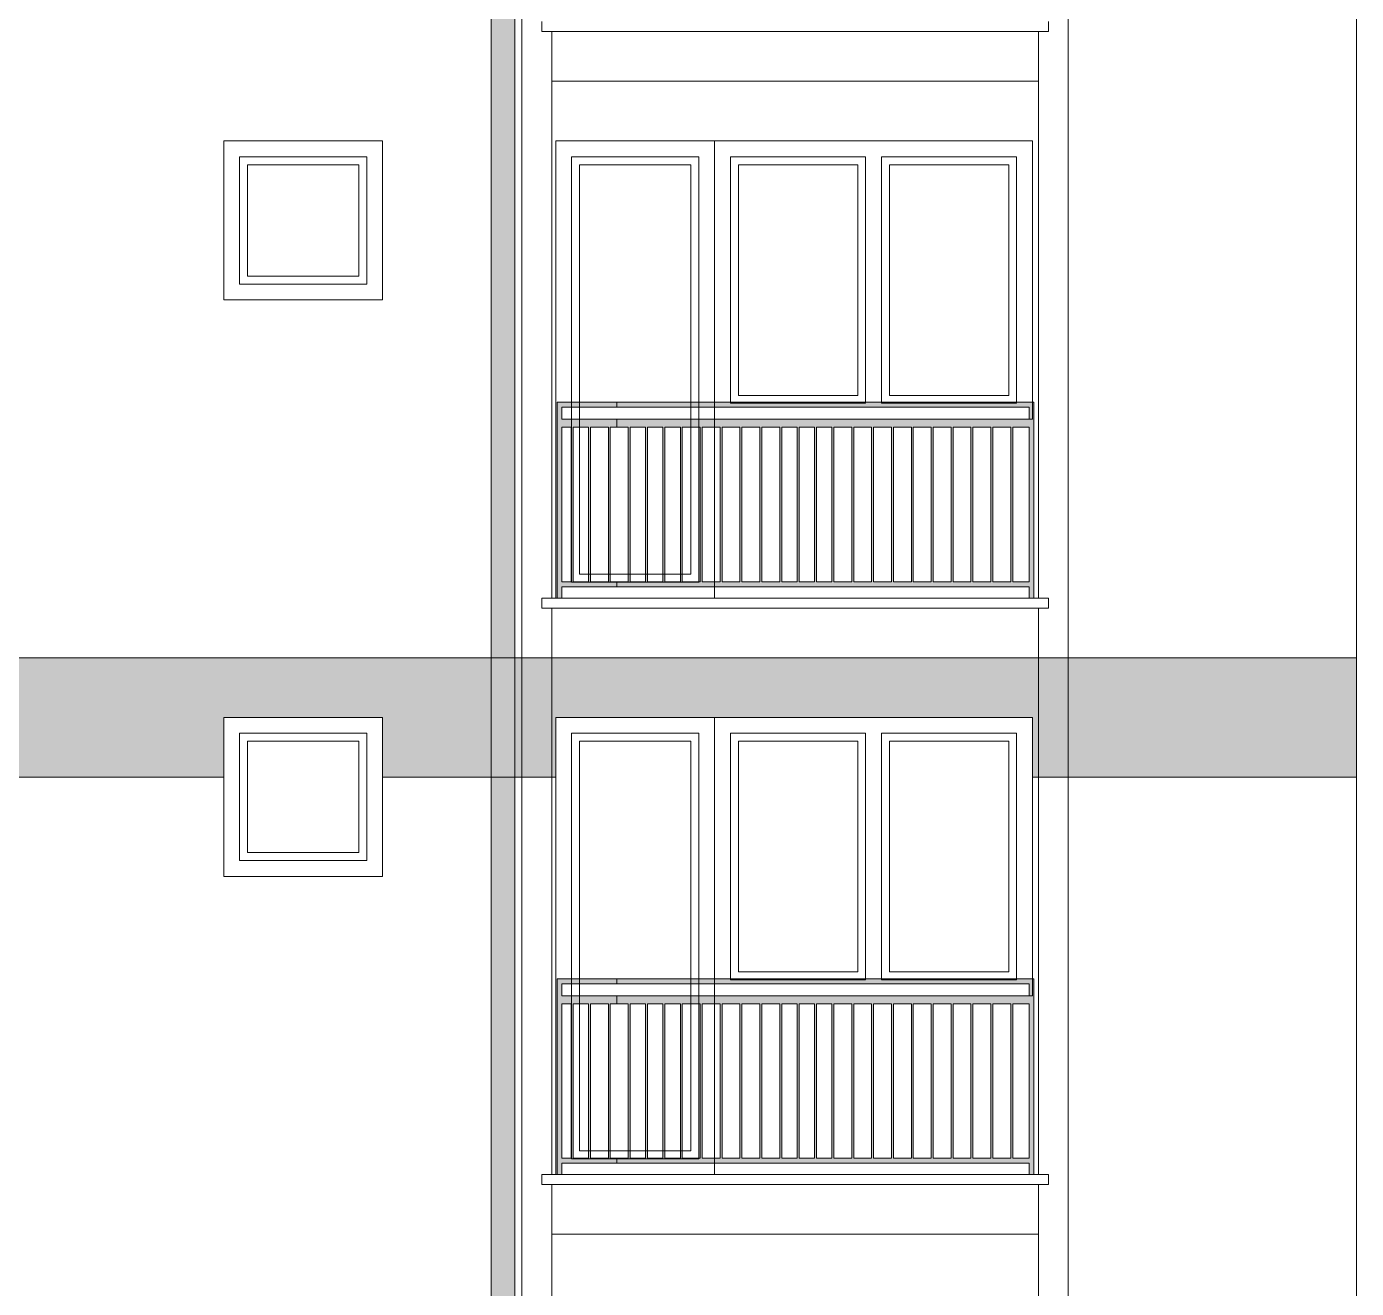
# Model space of a CAD drawing. Header units: feet. Extents: x 2791058 to 2855058, y -67651 to -18651.
# Drawn here: x 2814965 to 2818312, y -35455 to -32281 of the extents above; entities that cross this region are included whole.
import ezdxf

# ---------------------------------------------------------------- set-up
doc = ezdxf.new("R2010")
doc.units = ezdxf.units.FT
doc.header["$MEASUREMENT"] = 0
doc.linetypes.add('Hidden Line', pattern=[195.611112, 141.111112, -54.5])
doc.layers.add('Exterior walls', color=7, linetype='Continuous')
for name, color, linetype, lineweight in [('Exterior walls_Pen_No__1', 7, 'Continuous', 0), ('Exterior walls_Pen_No__80', 3, 'Continuous', 0), ('Lines_Pen_No__20', 1, 'Continuous', 0), ('Shell - Roof_Pen_No__20', 1, 'Continuous', 0), ('Shell - Roof_Pen_No__21', 7, 'Continuous', 0)]:
    doc.layers.add(name, color=color, linetype=linetype, lineweight=lineweight)
doc.layers.add('Structural - Bearing_Pen_No__61', color=7, linetype='Continuous', lineweight=0, true_color=0x6a6a6a)

# ---------------------------------------------------------------- blocks, each defined once
blk = doc.blocks.new('Wall_10', base_point=(2816133.9, -30968.5))
at = {"layer": 'Exterior walls', "linetype": 'Continuous', "lineweight": 0}
blk.add_hatch(color=255, dxfattribs=at).paths.add_polyline_path([(2816133.9, -30968.5), (2816133.9, -36797.9), (2816193.9, -36797.9), (2816193.9, -30968.5)])
at = {"layer": 'Exterior walls_Pen_No__1', "color": 7, "linetype": 'Continuous', "lineweight": 0, "flags": 128}
for points in [[(2816133.9, -30968.5), (2816133.9, -36797.9)], [(2816193.9, -30968.5), (2816133.9, -30968.5)], [(2816193.9, -36797.9), (2816193.9, -30968.5)], [(2816133.9, -36797.9), (2816193.9, -36797.9)]]:
    blk.add_lwpolyline(points, dxfattribs=at)

msp = doc.modelspace()

# ---------------------------------------------------------------- hatches: boundary and pattern name
at = {"layer": 'Exterior walls_Pen_No__80', "linetype": 'Continuous', "lineweight": 0, "true_color": 0x7fff7f}
msp.add_hatch(color=91, dxfattribs=at).paths.add_polyline_path([(2802711.6, -34168.5), (2802711.6, -33868.5), (2806086.6, -33868.5), (2806086.6, -34030.5), (2806436.6, -34030.5), (2806436.6, -33868.5), (2806811.6, -33868.5), (2806811.6, -34030.5), (2807161.6, -34030.5), (2807161.6, -33868.5), (2813861.6, -33868.5), (2813861.6, -34030.5), (2814211.6, -34030.5), (2814211.6, -33868.5), (2814586.6, -33868.5), (2814586.6, -34030.5), (2814936.6, -34030.5), (2814936.6, -33868.5), (2818311.6, -33868.5), (2818311.6, -34168.5), (2817496.6, -34168.5), (2817496.6, -34018.5), (2816296.6, -34018.5), (2816296.6, -34168.5), (2815861.2, -34168.5), (2815861.2, -34018.5), (2815461.2, -34018.5), (2815461.2, -34168.5), (2813350.4, -34168.5), (2813350.4, -34018.5), (2812950.4, -34018.5), (2812950.4, -34168.5), (2812521.6, -34168.5), (2812521.6, -34018.5), (2811321.6, -34018.5), (2811321.6, -34168.5), (2809696.6, -34168.5), (2809696.6, -34018.5), (2808496.6, -34018.5), (2808496.6, -34168.5), (2808075.3, -34168.5), (2808075.3, -34018.5), (2807675.3, -34018.5), (2807675.3, -34168.5), (2805496.7, -34168.5), (2805496.7, -34018.5), (2805096.7, -34018.5), (2805096.7, -34168.5), (2804721.6, -34168.5), (2804721.6, -34018.5), (2803521.6, -34018.5), (2803521.6, -34168.5)])
at = {"layer": 'Structural - Bearing_Pen_No__61', "linetype": 'Continuous', "lineweight": 0, "true_color": 0x6a6a6a}
h = msp.add_hatch(color=251, dxfattribs=at)
h.paths.add_polyline_path([(2816300.1, -33225.9), (2816300.1, -33718.5), (2816312.1, -33718.5), (2816312.1, -33689.8), (2816450.1, -33689.8), (2816450.1, -33677.3), (2816434.1, -33677.3), (2816434.1, -33288.5), (2816450.1, -33288.5), (2816450.1, -33268.5), (2816312.1, -33268.5), (2816312.1, -33238.5), (2816450.1, -33238.5), (2816450.1, -33225.9), (2816312.1, -33225.9)])
h.paths.add_polyline_path([(2816312.1, -33288.5), (2816335.3, -33288.5), (2816335.3, -33677.3), (2816312.1, -33677.3)], flags=0)
h.paths.add_polyline_path([(2816340.3, -33288.5), (2816379.1, -33288.5), (2816379.1, -33677.3), (2816340.3, -33677.3)], flags=0)
h.paths.add_polyline_path([(2816384.1, -33288.5), (2816429.1, -33288.5), (2816429.1, -33677.3), (2816384.1, -33677.3)], flags=0)
h = msp.add_hatch(color=251, dxfattribs=at)
h.paths.add_polyline_path([(2816450.1, -33689.8), (2817488.1, -33689.8), (2817488.1, -33718.5), (2817500.1, -33718.5), (2817500.1, -33225.9), (2817488.1, -33225.9), (2816450.1, -33225.9), (2816450.1, -33238.5), (2817488.1, -33238.5), (2817488.1, -33268.5), (2816450.1, -33268.5), (2816450.1, -33288.5), (2816479.1, -33288.5), (2816479.1, -33677.3), (2816450.1, -33677.3)])
h.paths.add_polyline_path([(2816484.1, -33677.3), (2816484.1, -33288.5), (2816522.8, -33288.5), (2816522.8, -33677.3)], flags=0)
h.paths.add_polyline_path([(2816566.6, -33677.3), (2816527.8, -33677.3), (2816527.8, -33288.5), (2816566.6, -33288.5)], flags=0)
h.paths.add_polyline_path([(2816571.6, -33288.5), (2816610.3, -33288.5), (2816610.3, -33677.3), (2816571.6, -33677.3)], flags=0)
h.paths.add_polyline_path([(2816660.3, -33677.3), (2816615.3, -33677.3), (2816615.3, -33288.5), (2816660.3, -33288.5)], flags=0)
h.paths.add_polyline_path([(2816665.3, -33677.3), (2816665.3, -33288.5), (2816710.3, -33288.5), (2816710.3, -33677.3)], flags=0)
h.paths.add_polyline_path([(2816715.3, -33288.5), (2816760.3, -33288.5), (2816760.3, -33677.3), (2816715.3, -33677.3)], flags=0)
h.paths.add_polyline_path([(2816765.3, -33288.5), (2816810.3, -33288.5), (2816810.3, -33677.3), (2816765.3, -33677.3)], flags=0)
h.paths.add_polyline_path([(2816815.3, -33677.3), (2816815.3, -33288.5), (2816860.3, -33288.5), (2816860.3, -33677.3)], flags=0)
h.paths.add_polyline_path([(2816904.1, -33677.3), (2816865.3, -33677.3), (2816865.3, -33288.5), (2816904.1, -33288.5)], flags=0)
h.paths.add_polyline_path([(2816909.1, -33288.5), (2816947.8, -33288.5), (2816947.8, -33677.3), (2816909.1, -33677.3)], flags=0)
h.paths.add_polyline_path([(2816952.8, -33288.5), (2816991.6, -33288.5), (2816991.6, -33677.3), (2816952.8, -33677.3)], flags=0)
h.paths.add_polyline_path([(2816996.6, -33677.3), (2816996.6, -33288.5), (2817041.6, -33288.5), (2817041.6, -33677.3)], flags=0)
h.paths.add_polyline_path([(2817091.6, -33677.3), (2817046.6, -33677.3), (2817046.6, -33288.5), (2817091.6, -33288.5)], flags=0)
h.paths.add_polyline_path([(2817141.6, -33677.3), (2817096.6, -33677.3), (2817096.6, -33288.5), (2817141.6, -33288.5)], flags=0)
h.paths.add_polyline_path([(2817146.6, -33677.3), (2817146.6, -33288.5), (2817191.6, -33288.5), (2817191.6, -33677.3)], flags=0)
h.paths.add_polyline_path([(2817196.6, -33677.3), (2817196.6, -33288.5), (2817241.6, -33288.5), (2817241.6, -33677.3)], flags=0)
h.paths.add_polyline_path([(2817246.6, -33288.5), (2817291.6, -33288.5), (2817291.6, -33677.3), (2817246.6, -33677.3)], flags=0)
h.paths.add_polyline_path([(2817296.6, -33677.3), (2817296.6, -33288.5), (2817341.6, -33288.5), (2817341.6, -33677.3)], flags=0)
h.paths.add_polyline_path([(2817346.6, -33288.5), (2817391.6, -33288.5), (2817391.6, -33677.3), (2817346.6, -33677.3)], flags=0)
h.paths.add_polyline_path([(2817396.6, -33677.3), (2817396.6, -33288.5), (2817441.6, -33288.5), (2817441.6, -33677.3)], flags=0)
h.paths.add_polyline_path([(2817446.6, -33288.5), (2817488.1, -33288.5), (2817488.1, -33677.3), (2817446.6, -33677.3)], flags=0)
h = msp.add_hatch(color=251, dxfattribs=at)
h.paths.add_polyline_path([(2816300.1, -34675.9), (2816300.1, -35168.5), (2816312.1, -35168.5), (2816312.1, -35139.8), (2816450.1, -35139.8), (2816450.1, -35127.3), (2816434.1, -35127.3), (2816434.1, -34738.5), (2816450.1, -34738.5), (2816450.1, -34718.5), (2816312.1, -34718.5), (2816312.1, -34688.5), (2816450.1, -34688.5), (2816450.1, -34675.9), (2816312.1, -34675.9)])
h.paths.add_polyline_path([(2816312.1, -34738.5), (2816335.3, -34738.5), (2816335.3, -35127.3), (2816312.1, -35127.3)], flags=0)
h.paths.add_polyline_path([(2816340.3, -34738.5), (2816379.1, -34738.5), (2816379.1, -35127.3), (2816340.3, -35127.3)], flags=0)
h.paths.add_polyline_path([(2816384.1, -34738.5), (2816429.1, -34738.5), (2816429.1, -35127.3), (2816384.1, -35127.3)], flags=0)
h = msp.add_hatch(color=251, dxfattribs=at)
h.paths.add_polyline_path([(2816450.1, -35139.8), (2817488.1, -35139.8), (2817488.1, -35168.5), (2817500.1, -35168.5), (2817500.1, -34675.9), (2817488.1, -34675.9), (2816450.1, -34675.9), (2816450.1, -34688.5), (2817488.1, -34688.5), (2817488.1, -34718.5), (2816450.1, -34718.5), (2816450.1, -34738.5), (2816479.1, -34738.5), (2816479.1, -35127.3), (2816450.1, -35127.3)])
h.paths.add_polyline_path([(2816484.1, -35127.3), (2816484.1, -34738.5), (2816522.8, -34738.5), (2816522.8, -35127.3)], flags=0)
h.paths.add_polyline_path([(2816566.6, -35127.3), (2816527.8, -35127.3), (2816527.8, -34738.5), (2816566.6, -34738.5)], flags=0)
h.paths.add_polyline_path([(2816571.6, -34738.5), (2816610.3, -34738.5), (2816610.3, -35127.3), (2816571.6, -35127.3)], flags=0)
h.paths.add_polyline_path([(2816660.3, -35127.3), (2816615.3, -35127.3), (2816615.3, -34738.5), (2816660.3, -34738.5)], flags=0)
h.paths.add_polyline_path([(2816665.3, -35127.3), (2816665.3, -34738.5), (2816710.3, -34738.5), (2816710.3, -35127.3)], flags=0)
h.paths.add_polyline_path([(2816715.3, -34738.5), (2816760.3, -34738.5), (2816760.3, -35127.3), (2816715.3, -35127.3)], flags=0)
h.paths.add_polyline_path([(2816765.3, -34738.5), (2816810.3, -34738.5), (2816810.3, -35127.3), (2816765.3, -35127.3)], flags=0)
h.paths.add_polyline_path([(2816815.3, -35127.3), (2816815.3, -34738.5), (2816860.3, -34738.5), (2816860.3, -35127.3)], flags=0)
h.paths.add_polyline_path([(2816904.1, -35127.3), (2816865.3, -35127.3), (2816865.3, -34738.5), (2816904.1, -34738.5)], flags=0)
h.paths.add_polyline_path([(2816909.1, -34738.5), (2816947.8, -34738.5), (2816947.8, -35127.3), (2816909.1, -35127.3)], flags=0)
h.paths.add_polyline_path([(2816952.8, -34738.5), (2816991.6, -34738.5), (2816991.6, -35127.3), (2816952.8, -35127.3)], flags=0)
h.paths.add_polyline_path([(2816996.6, -35127.3), (2816996.6, -34738.5), (2817041.6, -34738.5), (2817041.6, -35127.3)], flags=0)
h.paths.add_polyline_path([(2817091.6, -35127.3), (2817046.6, -35127.3), (2817046.6, -34738.5), (2817091.6, -34738.5)], flags=0)
h.paths.add_polyline_path([(2817141.6, -35127.3), (2817096.6, -35127.3), (2817096.6, -34738.5), (2817141.6, -34738.5)], flags=0)
h.paths.add_polyline_path([(2817146.6, -35127.3), (2817146.6, -34738.5), (2817191.6, -34738.5), (2817191.6, -35127.3)], flags=0)
h.paths.add_polyline_path([(2817196.6, -35127.3), (2817196.6, -34738.5), (2817241.6, -34738.5), (2817241.6, -35127.3)], flags=0)
h.paths.add_polyline_path([(2817246.6, -34738.5), (2817291.6, -34738.5), (2817291.6, -35127.3), (2817246.6, -35127.3)], flags=0)
h.paths.add_polyline_path([(2817296.6, -35127.3), (2817296.6, -34738.5), (2817341.6, -34738.5), (2817341.6, -35127.3)], flags=0)
h.paths.add_polyline_path([(2817346.6, -34738.5), (2817391.6, -34738.5), (2817391.6, -35127.3), (2817346.6, -35127.3)], flags=0)
h.paths.add_polyline_path([(2817396.6, -35127.3), (2817396.6, -34738.5), (2817441.6, -34738.5), (2817441.6, -35127.3)], flags=0)
h.paths.add_polyline_path([(2817446.6, -34738.5), (2817488.1, -34738.5), (2817488.1, -35127.3), (2817446.6, -35127.3)], flags=0)

# ---------------------------------------------------------------- linework, layer by layer
at = {"layer": 'Exterior walls_Pen_No__1', "color": 7, "linetype": 'Continuous', "lineweight": 0, "flags": 128}
msp.add_lwpolyline([(2814936.6, -33868.5), (2818311.6, -33868.5), (2818311.6, -34168.5), (2817496.6, -34168.5), (2817496.6, -34018.5), (2816296.6, -34018.5), (2816296.6, -34168.5), (2815861.2, -34168.5), (2815861.2, -34018.5), (2815461.2, -34018.5), (2815461.2, -34168.5), (2813350.4, -34168.5)], dxfattribs=at)
at = {"layer": 'Lines_Pen_No__20', "color": 1, "linetype": 'Hidden Line', "lineweight": 0}
for p, q in [((2815461.2, -32638.5), (2815461.2, -32568.5)), ((2815861.2, -32568.5), (2815461.2, -32568.5)), ((2815461.2, -32638.5), (2815461.2, -32568.5)), ((2815861.2, -32638.5), (2815861.2, -32568.5)), ((2816296.6, -32638.5), (2816296.6, -32568.5)), ((2816296.6, -32568.5), (2817496.6, -32568.5)), ((2817496.6, -32638.5), (2817496.6, -32568.5)), ((2815461.2, -34088.5), (2815461.2, -34018.5)), ((2815861.2, -34018.5), (2815461.2, -34018.5)), ((2815461.2, -34088.5), (2815461.2, -34018.5)), ((2815861.2, -34088.5), (2815861.2, -34018.5)), ((2816296.6, -34088.5), (2816296.6, -34018.5)), ((2816296.6, -34018.5), (2817496.6, -34018.5)), ((2817496.6, -34088.5), (2817496.6, -34018.5))]:
    msp.add_line(p, q, dxfattribs=at)
at = {"layer": 'Lines_Pen_No__20', "color": 1, "linetype": 'Continuous', "lineweight": 0}
for p, q in [((2817076.6, -33228.5), (2817076.6, -32608.5)), ((2817116.6, -33228.5), (2817116.6, -32608.5)), ((2817056.6, -33208.5), (2817056.6, -32628.5)), ((2817136.6, -33208.5), (2817136.6, -32628.5)), ((2817076.6, -34678.5), (2817076.6, -34058.5)), ((2817116.6, -34678.5), (2817116.6, -34058.5)), ((2817056.6, -34658.5), (2817056.6, -34078.5)), ((2817136.6, -34658.5), (2817136.6, -34078.5))]:
    msp.add_line(p, q, dxfattribs=at)
for points in [[(2815461.2, -32568.5), (2815861.2, -32568.5), (2815861.2, -32968.5), (2815461.2, -32968.5)], [(2816696.6, -33718.5), (2816296.6, -33718.5), (2816296.6, -32568.5), (2816696.6, -32568.5)], [(2817496.6, -32568.5), (2816696.6, -32568.5), (2816696.6, -33268.5), (2817496.6, -33268.5)], [(2815501.2, -32608.5), (2815821.2, -32608.5), (2815821.2, -32928.5), (2815501.2, -32928.5)], [(2816656.6, -33678.5), (2816336.6, -33678.5), (2816336.6, -32608.5), (2816656.6, -32608.5)], [(2815521.2, -32628.5), (2815801.2, -32628.5), (2815801.2, -32908.5), (2815521.2, -32908.5)], [(2816636.6, -33658.5), (2816356.6, -33658.5), (2816356.6, -32628.5), (2816636.6, -32628.5)], [(2815461.2, -34018.5), (2815861.2, -34018.5), (2815861.2, -34418.5), (2815461.2, -34418.5)], [(2816696.6, -35168.5), (2816296.6, -35168.5), (2816296.6, -34018.5), (2816696.6, -34018.5)], [(2817496.6, -34018.5), (2816696.6, -34018.5), (2816696.6, -34718.5), (2817496.6, -34718.5)], [(2815501.2, -34058.5), (2815821.2, -34058.5), (2815821.2, -34378.5), (2815501.2, -34378.5)], [(2816656.6, -35128.5), (2816336.6, -35128.5), (2816336.6, -34058.5), (2816656.6, -34058.5)], [(2815521.2, -34078.5), (2815801.2, -34078.5), (2815801.2, -34358.5), (2815521.2, -34358.5)], [(2816636.6, -35108.5), (2816356.6, -35108.5), (2816356.6, -34078.5), (2816636.6, -34078.5)]]:
    msp.add_lwpolyline(points, close=True, dxfattribs=at)
for points in [[(2817076.6, -32608.5), (2816736.6, -32608.5), (2816736.6, -33228.5), (2817076.6, -33228.5)], [(2817116.6, -33228.5), (2817456.6, -33228.5), (2817456.6, -32608.5), (2817116.6, -32608.5)], [(2817056.6, -32628.5), (2816756.6, -32628.5), (2816756.6, -33208.5), (2817056.6, -33208.5)], [(2817136.6, -33208.5), (2817436.6, -33208.5), (2817436.6, -32628.5), (2817136.6, -32628.5)], [(2817076.6, -34058.5), (2816736.6, -34058.5), (2816736.6, -34678.5), (2817076.6, -34678.5)], [(2817116.6, -34678.5), (2817456.6, -34678.5), (2817456.6, -34058.5), (2817116.6, -34058.5)], [(2817056.6, -34078.5), (2816756.6, -34078.5), (2816756.6, -34658.5), (2817056.6, -34658.5)], [(2817136.6, -34658.5), (2817436.6, -34658.5), (2817436.6, -34078.5), (2817136.6, -34078.5)]]:
    msp.add_lwpolyline(points, dxfattribs=at)
at = {"layer": 'Shell - Roof_Pen_No__20', "color": 1, "linetype": 'Continuous', "lineweight": 0}
for p, q in [((2815861.2, -32568.5), (2815461.2, -32568.5)), ((2815461.2, -32568.5), (2815461.2, -32968.5)), ((2815861.2, -32968.5), (2815861.2, -32568.5)), ((2815461.2, -32968.5), (2815861.2, -32968.5)), ((2815861.2, -34018.5), (2815461.2, -34018.5)), ((2815461.2, -34018.5), (2815461.2, -34418.5)), ((2815861.2, -34418.5), (2815861.2, -34018.5)), ((2815461.2, -34418.5), (2815861.2, -34418.5))]:
    msp.add_line(p, q, dxfattribs=at)
at = {"layer": 'Shell - Roof_Pen_No__21', "color": 7, "linetype": 'Continuous', "lineweight": 0}
for p, q in [((2816211.6, -30968.5), (2816211.6, -36768.5)), ((2817586.6, -30968.5), (2817586.6, -36768.5)), ((2818311.6, -30968.5), (2818311.6, -38168.5)), ((2816261.6, -32293.5), (2816261.6, -32268.5)), ((2817536.6, -32293.5), (2817536.6, -32268.5)), ((2816286.6, -32293.5), (2816261.6, -32293.5)), ((2816286.6, -32293.5), (2816286.6, -32418.5)), ((2816286.6, -32293.5), (2817511.6, -32293.5)), ((2816286.6, -32293.5), (2816286.6, -33718.5)), ((2817511.6, -32293.5), (2817511.6, -32368.5)), ((2817511.6, -32293.5), (2817536.6, -32293.5)), ((2817511.6, -32293.5), (2817511.6, -33718.5)), ((2817511.6, -32418.5), (2816286.6, -32418.5)), ((2816286.6, -33718.5), (2816286.6, -32568.5)), ((2816296.6, -32568.5), (2817496.6, -32568.5)), ((2816296.6, -33718.5), (2816296.6, -32568.5)), ((2816696.6, -33718.5), (2816696.6, -32568.5)), ((2816696.6, -33718.5), (2816696.6, -32568.5)), ((2817496.6, -32568.5), (2817496.6, -33268.5)), ((2817496.6, -33268.5), (2816696.6, -33268.5)), ((2816261.6, -33743.5), (2816261.6, -33718.5)), ((2816261.6, -33718.5), (2816286.6, -33718.5)), ((2817511.6, -33718.5), (2816286.6, -33718.5)), ((2817536.6, -33718.5), (2817511.6, -33718.5)), ((2817536.6, -33743.5), (2817536.6, -33718.5)), ((2816286.6, -33743.5), (2816261.6, -33743.5)), ((2816286.6, -33743.5), (2816286.6, -33868.5)), ((2816286.6, -33743.5), (2817511.6, -33743.5)), ((2816286.6, -33743.5), (2816286.6, -35168.5)), ((2817511.6, -33743.5), (2817511.6, -33868.5)), ((2817511.6, -33743.5), (2817536.6, -33743.5)), ((2817511.6, -33743.5), (2817511.6, -35168.5)), ((2817511.6, -33868.5), (2816286.6, -33868.5)), ((2816286.6, -35168.5), (2816286.6, -34018.5)), ((2816296.6, -34018.5), (2817496.6, -34018.5)), ((2816296.6, -35168.5), (2816296.6, -34018.5)), ((2816696.6, -35168.5), (2816696.6, -34018.5)), ((2816696.6, -35168.5), (2816696.6, -34018.5)), ((2817496.6, -34018.5), (2817496.6, -34718.5)), ((2817496.6, -34718.5), (2816696.6, -34718.5)), ((2816261.6, -35193.5), (2816261.6, -35168.5)), ((2816261.6, -35168.5), (2816286.6, -35168.5)), ((2817511.6, -35168.5), (2816286.6, -35168.5)), ((2817536.6, -35168.5), (2817511.6, -35168.5)), ((2817536.6, -35193.5), (2817536.6, -35168.5)), ((2816286.6, -35193.5), (2816261.6, -35193.5)), ((2816286.6, -35193.5), (2816286.6, -35318.5)), ((2816286.6, -35193.5), (2817511.6, -35193.5)), ((2816286.6, -35193.5), (2816286.6, -36618.5)), ((2817511.6, -35193.5), (2817511.6, -35318.5)), ((2817511.6, -35193.5), (2817536.6, -35193.5)), ((2817511.6, -35193.5), (2817511.6, -36618.5)), ((2817511.6, -35318.5), (2816286.6, -35318.5))]:
    msp.add_line(p, q, dxfattribs=at)
at = {"layer": 'Structural - Bearing_Pen_No__61', "color": 251, "linetype": 'Continuous', "lineweight": 0, "true_color": 0x6a6a6a, "flags": 128}
for points in [[(2816300.1, -33225.9), (2816300.1, -33718.5), (2816312.1, -33718.5), (2816312.1, -33689.8), (2816450.1, -33689.8), (2816450.1, -33677.3), (2816434.1, -33677.3), (2816434.1, -33288.5), (2816450.1, -33288.5), (2816450.1, -33268.5), (2816312.1, -33268.5), (2816312.1, -33238.5), (2816450.1, -33238.5), (2816450.1, -33225.9), (2816312.1, -33225.9)], [(2816450.1, -33689.8), (2817488.1, -33689.8), (2817488.1, -33718.5), (2817500.1, -33718.5), (2817500.1, -33225.9), (2817488.1, -33225.9), (2816450.1, -33225.9), (2816450.1, -33238.5), (2817488.1, -33238.5), (2817488.1, -33268.5), (2816450.1, -33268.5), (2816450.1, -33288.5), (2816479.1, -33288.5), (2816479.1, -33677.3), (2816450.1, -33677.3)], [(2816312.1, -33288.5), (2816335.3, -33288.5), (2816335.3, -33677.3), (2816312.1, -33677.3)], [(2816340.3, -33288.5), (2816379.1, -33288.5), (2816379.1, -33677.3), (2816340.3, -33677.3)], [(2816384.1, -33288.5), (2816429.1, -33288.5), (2816429.1, -33677.3), (2816384.1, -33677.3)], [(2816484.1, -33677.3), (2816484.1, -33288.5), (2816522.8, -33288.5), (2816522.8, -33677.3)], [(2816566.6, -33677.3), (2816527.8, -33677.3), (2816527.8, -33288.5), (2816566.6, -33288.5)], [(2816571.6, -33288.5), (2816610.3, -33288.5), (2816610.3, -33677.3), (2816571.6, -33677.3)], [(2816660.3, -33677.3), (2816615.3, -33677.3), (2816615.3, -33288.5), (2816660.3, -33288.5)], [(2816665.3, -33677.3), (2816665.3, -33288.5), (2816710.3, -33288.5), (2816710.3, -33677.3)], [(2816715.3, -33288.5), (2816760.3, -33288.5), (2816760.3, -33677.3), (2816715.3, -33677.3)], [(2816765.3, -33288.5), (2816810.3, -33288.5), (2816810.3, -33677.3), (2816765.3, -33677.3)], [(2816815.3, -33677.3), (2816815.3, -33288.5), (2816860.3, -33288.5), (2816860.3, -33677.3)], [(2816904.1, -33677.3), (2816865.3, -33677.3), (2816865.3, -33288.5), (2816904.1, -33288.5)], [(2816909.1, -33288.5), (2816947.8, -33288.5), (2816947.8, -33677.3), (2816909.1, -33677.3)], [(2816952.8, -33288.5), (2816991.6, -33288.5), (2816991.6, -33677.3), (2816952.8, -33677.3)], [(2816996.6, -33677.3), (2816996.6, -33288.5), (2817041.6, -33288.5), (2817041.6, -33677.3)], [(2817091.6, -33677.3), (2817046.6, -33677.3), (2817046.6, -33288.5), (2817091.6, -33288.5)], [(2817141.6, -33677.3), (2817096.6, -33677.3), (2817096.6, -33288.5), (2817141.6, -33288.5)], [(2817146.6, -33677.3), (2817146.6, -33288.5), (2817191.6, -33288.5), (2817191.6, -33677.3)], [(2817196.6, -33677.3), (2817196.6, -33288.5), (2817241.6, -33288.5), (2817241.6, -33677.3)], [(2817246.6, -33288.5), (2817291.6, -33288.5), (2817291.6, -33677.3), (2817246.6, -33677.3)], [(2817296.6, -33677.3), (2817296.6, -33288.5), (2817341.6, -33288.5), (2817341.6, -33677.3)], [(2817346.6, -33288.5), (2817391.6, -33288.5), (2817391.6, -33677.3), (2817346.6, -33677.3)], [(2817396.6, -33677.3), (2817396.6, -33288.5), (2817441.6, -33288.5), (2817441.6, -33677.3)], [(2817446.6, -33288.5), (2817488.1, -33288.5), (2817488.1, -33677.3), (2817446.6, -33677.3)], [(2816300.1, -34675.9), (2816300.1, -35168.5), (2816312.1, -35168.5), (2816312.1, -35139.8), (2816450.1, -35139.8), (2816450.1, -35127.3), (2816434.1, -35127.3), (2816434.1, -34738.5), (2816450.1, -34738.5), (2816450.1, -34718.5), (2816312.1, -34718.5), (2816312.1, -34688.5), (2816450.1, -34688.5), (2816450.1, -34675.9), (2816312.1, -34675.9)], [(2816450.1, -35139.8), (2817488.1, -35139.8), (2817488.1, -35168.5), (2817500.1, -35168.5), (2817500.1, -34675.9), (2817488.1, -34675.9), (2816450.1, -34675.9), (2816450.1, -34688.5), (2817488.1, -34688.5), (2817488.1, -34718.5), (2816450.1, -34718.5), (2816450.1, -34738.5), (2816479.1, -34738.5), (2816479.1, -35127.3), (2816450.1, -35127.3)], [(2816312.1, -34738.5), (2816335.3, -34738.5), (2816335.3, -35127.3), (2816312.1, -35127.3)], [(2816340.3, -34738.5), (2816379.1, -34738.5), (2816379.1, -35127.3), (2816340.3, -35127.3)], [(2816384.1, -34738.5), (2816429.1, -34738.5), (2816429.1, -35127.3), (2816384.1, -35127.3)], [(2816484.1, -35127.3), (2816484.1, -34738.5), (2816522.8, -34738.5), (2816522.8, -35127.3)], [(2816566.6, -35127.3), (2816527.8, -35127.3), (2816527.8, -34738.5), (2816566.6, -34738.5)], [(2816571.6, -34738.5), (2816610.3, -34738.5), (2816610.3, -35127.3), (2816571.6, -35127.3)], [(2816660.3, -35127.3), (2816615.3, -35127.3), (2816615.3, -34738.5), (2816660.3, -34738.5)], [(2816665.3, -35127.3), (2816665.3, -34738.5), (2816710.3, -34738.5), (2816710.3, -35127.3)], [(2816715.3, -34738.5), (2816760.3, -34738.5), (2816760.3, -35127.3), (2816715.3, -35127.3)], [(2816765.3, -34738.5), (2816810.3, -34738.5), (2816810.3, -35127.3), (2816765.3, -35127.3)], [(2816815.3, -35127.3), (2816815.3, -34738.5), (2816860.3, -34738.5), (2816860.3, -35127.3)], [(2816904.1, -35127.3), (2816865.3, -35127.3), (2816865.3, -34738.5), (2816904.1, -34738.5)], [(2816909.1, -34738.5), (2816947.8, -34738.5), (2816947.8, -35127.3), (2816909.1, -35127.3)], [(2816952.8, -34738.5), (2816991.6, -34738.5), (2816991.6, -35127.3), (2816952.8, -35127.3)], [(2816996.6, -35127.3), (2816996.6, -34738.5), (2817041.6, -34738.5), (2817041.6, -35127.3)], [(2817091.6, -35127.3), (2817046.6, -35127.3), (2817046.6, -34738.5), (2817091.6, -34738.5)], [(2817141.6, -35127.3), (2817096.6, -35127.3), (2817096.6, -34738.5), (2817141.6, -34738.5)], [(2817146.6, -35127.3), (2817146.6, -34738.5), (2817191.6, -34738.5), (2817191.6, -35127.3)], [(2817196.6, -35127.3), (2817196.6, -34738.5), (2817241.6, -34738.5), (2817241.6, -35127.3)], [(2817246.6, -34738.5), (2817291.6, -34738.5), (2817291.6, -35127.3), (2817246.6, -35127.3)], [(2817296.6, -35127.3), (2817296.6, -34738.5), (2817341.6, -34738.5), (2817341.6, -35127.3)], [(2817346.6, -34738.5), (2817391.6, -34738.5), (2817391.6, -35127.3), (2817346.6, -35127.3)], [(2817396.6, -35127.3), (2817396.6, -34738.5), (2817441.6, -34738.5), (2817441.6, -35127.3)], [(2817446.6, -34738.5), (2817488.1, -34738.5), (2817488.1, -35127.3), (2817446.6, -35127.3)]]:
    msp.add_lwpolyline(points, close=True, dxfattribs=at)

# ---------------------------------------------------------------- block references
at = {"layer": 'Exterior walls', "color": 7, "lineweight": 0}
msp.add_blockref('Wall_10', (2816133.9, -30968.5), dxfattribs=at)

doc.saveas('drawing.dxf')
